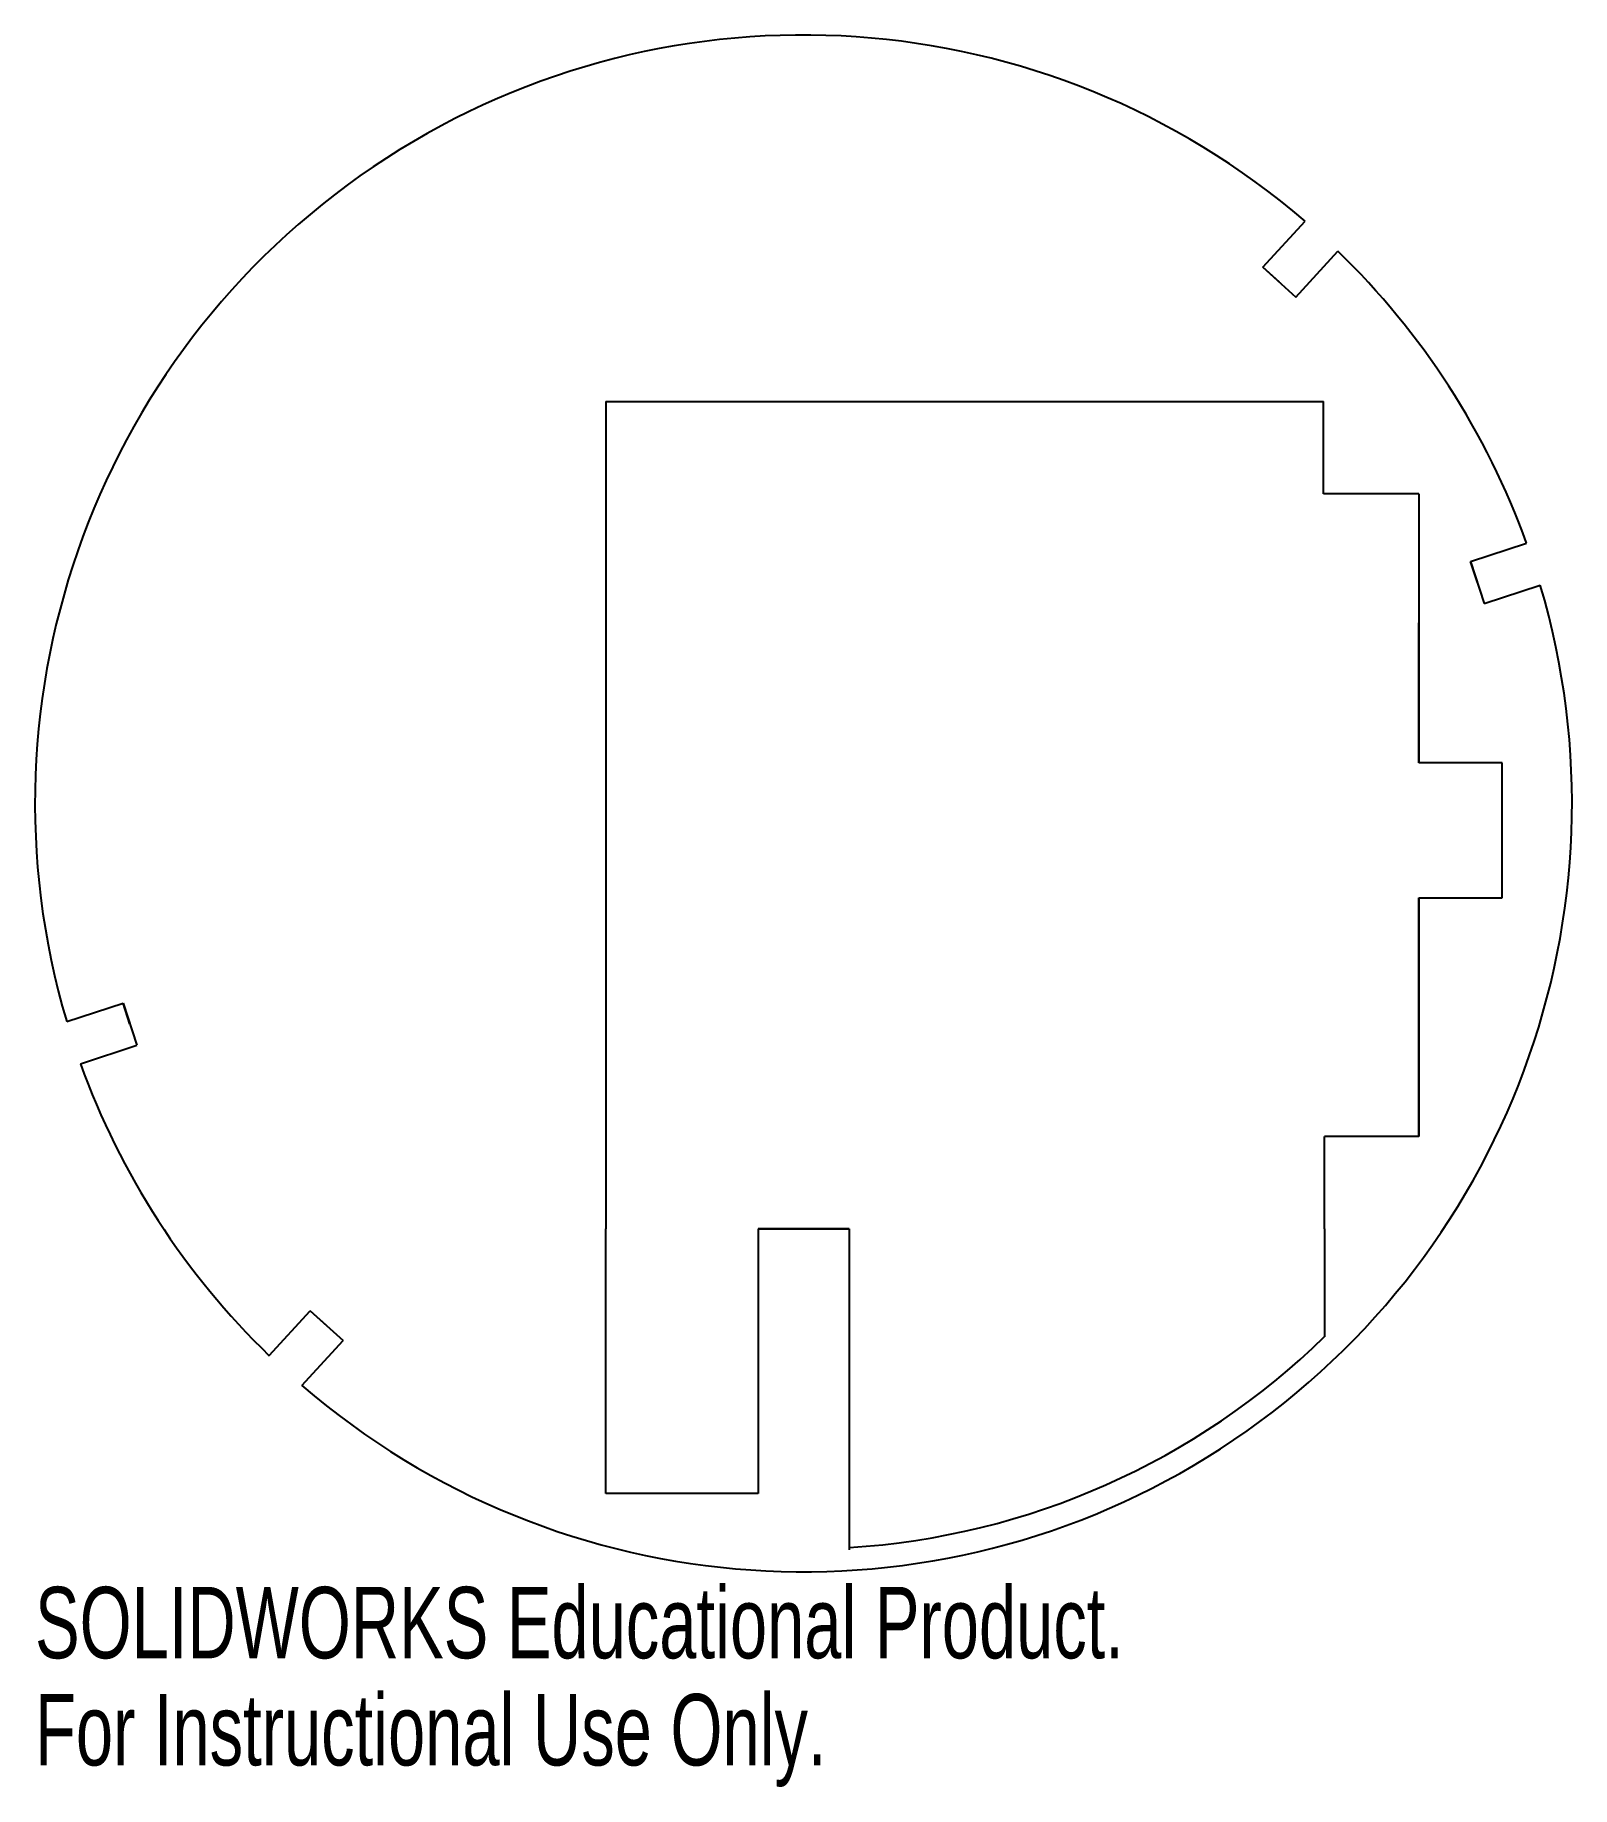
# Model space of a CAD drawing. Header units: millimetres. Extents: x -52 to 52, y -67 to 52.
import ezdxf

# ---------------------------------------------------------------- set-up
doc = ezdxf.new("R2010")
doc.units = ezdxf.units.MM
doc.styles.add('SLDTEXTSTYLE0', font='TXT', dxfattribs={"width": 0.7})

msp = doc.modelspace()

# ---------------------------------------------------------------- linework, layer by layer
at = {"color": 7, "linetype": 'Continuous'}
for p, q in [((31.09, 36.28), (33.94, 39.4)), ((33.31, 34.26), (36.15, 37.37)), ((32.2, 35.27), (31.09, 36.28)), ((31.09, 36.28), (33.31, 34.26)), ((-13.37, 27.2), (35.19, 27.2)), ((-13.37, 27.2), (-13.37, -28.8)), ((-13.37, 27.2), (-13.37, -28.8)), ((35.19, 20.96), (35.19, 27.2)), ((41.63, 20.96), (35.19, 20.96)), ((41.63, 20.96), (41.63, 2.74)), ((45.14, 16.37), (48.93, 17.62)), ((45.61, 14.95), (45.14, 16.37)), ((45.14, 16.37), (46.07, 13.52)), ((46.07, 13.52), (49.86, 14.76)), ((41.63, 2.74), (41.63, 12.22)), ((47.28, 2.74), (41.63, 2.74)), ((47.28, -6.38), (47.28, 2.74)), ((47.28, -6.38), (47.28, 2.74)), ((41.63, -6.38), (41.63, -22.55)), ((41.63, -22.55), (41.63, -6.38)), ((41.63, -12.34), (41.63, -6.38)), ((41.63, -6.38), (47.28, -6.38)), ((-49.86, -14.76), (-46.04, -13.51)), ((-45.58, -14.94), (-46.04, -13.51)), ((-46.04, -13.51), (-45.11, -16.37)), ((-48.93, -17.62), (-45.11, -16.37)), ((41.63, -22.55), (35.26, -22.55)), ((35.26, -28.8), (35.26, -22.55)), ((-13.37, -46.7), (-13.37, -28.8)), ((-3.07, -28.8), (3.1, -28.8)), ((3.1, -28.8), (-3.07, -28.8)), ((-3.07, -28.8), (-3.07, -46.7)), ((3.1, -28.8), (3.1, -50.51)), ((35.26, -28.8), (35.26, -36.09)), ((-36.15, -37.37), (-33.38, -34.33)), ((-32.27, -35.34), (-33.38, -34.33)), ((-33.38, -34.33), (-31.16, -36.35)), ((-33.94, -39.4), (-31.16, -36.35)), ((-3.07, -46.7), (-13.37, -46.7))]:
    msp.add_line(p, q, dxfattribs=at)
for radius, start, end in [(52, 49.2563, 196.4956), (52, 19.8016, 45.9503), (52, 229.2563, 16.4956), (52, 199.8016, 225.9503), (50.45, 273.5275, 314.3386)]:
    msp.add_arc((0, 0), radius, start, end, dxfattribs=at)

# ---------------------------------------------------------------- texts
at = {"color": 7, "linetype": 'Continuous', "char_height": 4.8336, "attachment_point": 1, "style": 'SLDTEXTSTYLE0'}
for s, insert in [('SOLIDWORKS Educational Product.', (-52, -53.02)), ('For Instructional Use Only.', (-52, -60.27))]:
    msp.add_mtext(s, dxfattribs=dict(at, insert=insert))

doc.saveas('drawing.dxf')
